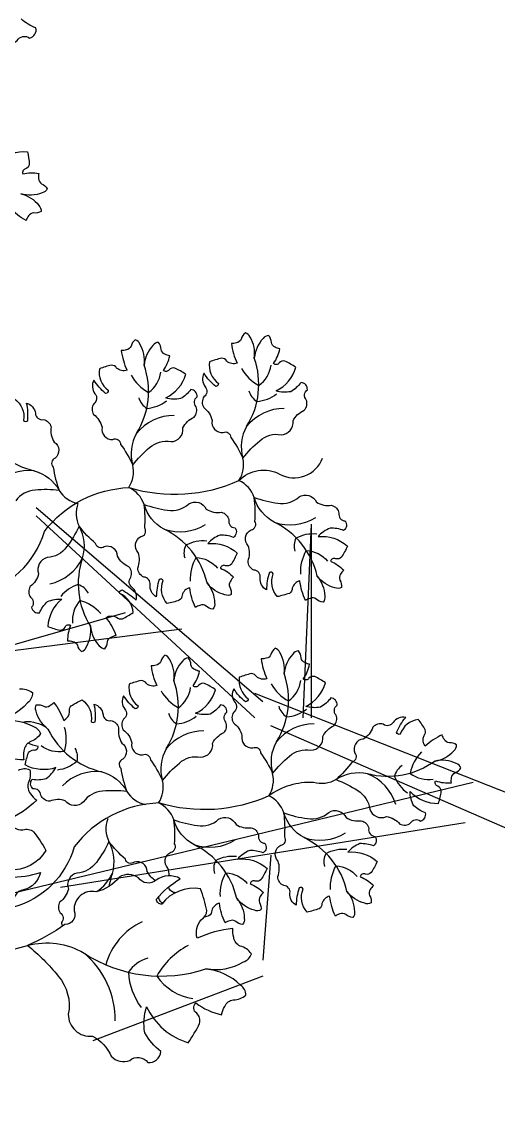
# Model space of a CAD drawing. Header units: millimetres. Extents: x 228.39 to 232.01, y 86.87 to 92.76.
# Drawn here: x 229.199 to 229.3698, y 90.395 to 90.7876 of the extents above; entities that cross this region are included whole.
import ezdxf

# ---------------------------------------------------------------- set-up
doc = ezdxf.new("R2010")
doc.units = ezdxf.units.MM
for name, color, linetype in [('62', 62, 'Continuous'), ('63', 63, 'Continuous'), ('CauleArvore', 253, 'Continuous')]:
    doc.layers.add(name, color=color, linetype=linetype)

msp = doc.modelspace()

# ---------------------------------------------------------------- linework, layer by layer
at = {"layer": '62'}
for points in [[(229.2777632070844, 90.66330036098468, 0.1413864367129372), (229.2839874989437, 90.65713979166526, 0.210122964771746), (229.2883778287808, 90.66447518420377, 0.210122964771746)], [(229.2382555434714, 90.66080739330411, 0.1413864367129372), (229.2444798353308, 90.65464682398469, 0.210122964771746), (229.2488701651679, 90.6619822165232, 0.210122964771746)], [(229.2409480236362, 90.65274990806162, 0.1876286218963192), (229.243813950093, 90.6489482145718, 0.1520058651265381), (229.2508834665875, 90.65164105535338)], [(229.2804556872491, 90.6552428757422, 0.1876286218963192), (229.2833216137059, 90.65144118225237, 0.1520058651265381), (229.2903911302004, 90.65413402303395)], [(229.184121492746, 90.64190899971018, 0.2279428046577942), (229.2034397924432, 90.62654778183823, -0.2043996860364329), (229.2124438446871, 90.61948517102958, 0.2049975904848279), (229.2191267512564, 90.61480034437572, 0.2049975904848279)], [(229.1146621452549, 90.56411425190855, -0.1841083703680773), (229.141727192048, 90.57539283360924, 0.09065442908466861), (229.1829777632752, 90.58260154131364, 0.2835782542006574), (229.2070890574897, 90.60475274134893, -0.2251438523393833), (229.2375227353537, 90.62052378976072, 0.1802530025354734), (229.2768933764757, 90.62304966037023, -0.3316125768266109), (229.2914513629071, 90.6253604518145, 0.4605227219911265), (229.3068847419574, 90.63111236235656, 0.4605227219911265)], [(229.2654240888902, 90.58629159693358, 0.2279428046577942), (229.2500404298299, 90.60559203090851, -0.2043996860364329), (229.2428485097629, 90.61449313836734, 0.2049975904848279), (229.2373857128628, 90.62055669268966, 0.2049975904848279)], [(229.3049317525031, 90.58878456461416, 0.2279428046577942), (229.2895480934428, 90.60808499858909, -0.2043996860364329), (229.2823561733758, 90.61698610604792, 0.2049975904848279), (229.2768933764757, 90.62304966037023, 0.2049975904848279)], [(229.2575357824371, 90.59519790978938, -0.1876286218963192), (229.2579386955914, 90.59994175515324, -0.1520058651265381), (229.2653569561725, 90.60142461215639)], [(229.29704344605, 90.59769087746994, -0.1876286218963192), (229.2974463592043, 90.6024347228338, -0.1520058651265381), (229.3048646197854, 90.60391757983696)], [(229.299052435715, 90.58943639514841, -0.1413864367129372), (229.3010430724501, 90.59796468858138, -0.210122964771746), (229.3086640443043, 90.59409121884867, -0.210122964771746)], [(229.2595447721021, 90.58694342746784, -0.1413864367129372), (229.2615354088372, 90.59547172090082, -0.210122964771746), (229.2691563806914, 90.59159825116811, -0.210122964771746)], [(229.2228709653447, 90.58262777788043, 0.1876286218963192), (229.2192258355365, 90.58569036445512, 0.1520058651265381), (229.2129397756778, 90.58148145647392)], [(229.2273009682385, 90.57537880607528, 0.1413864367129372), (229.2198541967585, 90.57998749547843, 0.210122964771746), (229.217219750828, 90.5718546808112, 0.210122964771746)], [(229.2884358110402, 90.55011392098262, 0.1413864367129372), (229.2946601028995, 90.5439533516632, 0.210122964771746), (229.2990504327366, 90.55128874420171, 0.210122964771746)], [(229.2489281474273, 90.54762095330206, 0.1413864367129372), (229.2551524392866, 90.54146038398262, 0.210122964771746), (229.2595427691237, 90.54879577652113, 0.210122964771746)], [(229.291128291205, 90.54205643574014, 0.1876286218963192), (229.2939942176617, 90.53825474225032, 0.1520058651265381), (229.3010637341563, 90.5409475830319)], [(229.251620627592, 90.53956346805957, 0.1876286218963192), (229.2544865540488, 90.53576177456975, 0.1520058651265381), (229.2615560705433, 90.53845461535133)], [(229.2142386735291, 90.53456583939536, -0.1413864367129372), (229.2142102439812, 90.52580835030024, -0.210122964771746), (229.205914966821, 90.52787507636022, -0.210122964771746)], [(229.2083628453152, 90.5338832767673, 0.2279428046577942), (229.2276811450124, 90.51852205889534, -0.2043996860364329), (229.2366851972563, 90.5114594480867, 0.2049975904848279), (229.2433681038256, 90.50677462143284, 0.2049975904848279)], [(229.2180467320167, 90.526971683193, -0.1876286218963192), (229.2187173705753, 90.52225822885781, -0.1520058651265381), (229.2118202305021, 90.5191503495563)], [(229.3423369177576, 90.52573684125014, 0.1413864367129372), (229.3382897722262, 90.51797056566028, 0.210122964771746), (229.3465946758761, 90.51594286865682, 0.210122964771746)], [(229.3472214243415, 90.52240024952022, -0.2279428046577928), (229.3229757121996, 90.5177840649012, 0.2043996860364349), (229.3117201927268, 90.51571846338064, -0.2049975904848281), (229.3036252887826, 90.5146785734227, 0.1730102318134612), (229.2875659804315, 90.50986322036817, 0.1730102318134612)], [(229.3354342679311, 90.52078447381193, 0.1876286218963192), (229.3326487473786, 90.51692347872023, 0.1520058651265381), (229.3373096322925, 90.51096482058591)], [(229.2875659804315, 90.50986322036817, -0.1802530025354734), (229.2481953393095, 90.50733734975867, 0.2251438523393833), (229.2177616614455, 90.49156630134688, -0.2626849896690132), (229.1960116226456, 90.46996620983239, -0.09065442908466861)], [(229.276096692846, 90.47310515693152, 0.2279428046577942), (229.2607130337857, 90.49240559090646, -0.2043996860364329), (229.2535211137187, 90.50130669836528, 0.2049975904848279), (229.2480583168186, 90.5073702526876, 0.2049975904848279)], [(229.3156043564589, 90.47559812461209, 0.2279428046577942), (229.3002206973987, 90.49489855858702, -0.2043996860364329), (229.2930287773316, 90.50379966604585, 0.2049975904848279), (229.2875659804315, 90.50986322036817, 0.2049975904848279)], [(229.3077160500058, 90.48450443746789, -0.1876286218963192), (229.3081189631601, 90.48924828283175, -0.1520058651265381), (229.3155372237412, 90.4907311398349)], [(229.2682083863929, 90.48201146978731, -0.1876286218963192), (229.2686112995472, 90.48675531515119, -0.1520058651265381), (229.2760295601283, 90.48823817215433)], [(229.3097250396708, 90.47624995514636, -0.1413864367129372), (229.311715676406, 90.48477824857933, -0.210122964771746), (229.3193366482601, 90.48090477884662, -0.210122964771746)], [(229.2702173760579, 90.47375698746578, -0.1413864367129372), (229.272208012793, 90.48228528089875, -0.210122964771746), (229.2798289846472, 90.47841181116605, -0.210122964771746)], [(229.2010856284138, 90.45621260106206, -0.2043996860364353), (229.2213331412452, 90.45345229145865, 0.2279428046577944), (229.2650414180809, 90.44778899906164, 0.2279428046577944)], [(229.2441422374294, 90.45160847101822, 0.1876286218963192), (229.2372667911906, 90.44660783853206, 0.152005865126538), (229.2418583835815, 90.43390314791422)]]:
    msp.add_lwpolyline(points, format="xyb", dxfattribs=at)
for centre, radius, start, end in [((229.2160071828155, 90.6550856578502), 0.02847603407112981, 327.9177198043949, 19.28079057527247), ((229.2555148464284, 90.65757862553077), 0.02847603407112981, 327.9177198043949, 19.28079057527247), ((229.2931331817238, 90.63158695722282), 0.01732334988201267, 90.01600102915525, 141.1485100938252), ((229.2536255181109, 90.62909398954226), 0.01732334988201267, 90.01600102915525, 141.1485100938252), ((229.2527767927004, 90.63269564356892), 0.01458122178595539, 150.1145442863885, 196.3230004717695), ((229.2922844563133, 90.63518861124949), 0.01458122178595539, 150.1145442863885, 196.3230004717695), ((229.2286905438355, 90.62620989988707), 0.01037134109124803, 326.9698917134428, 13.3098666635211), ((229.2681982074484, 90.62870286756765), 0.01037134109124803, 326.9698917134428, 13.3098666635211), ((229.201617067998, 90.60932059034538), 0.01732334988201267, 83.96028596669215, 135.0927950313616), ((229.2288678098134, 90.61123993790709), 0.01037134109124803, 159.9223847756044, 206.2623597256839), ((229.2951857966281, 90.62446531464003), 0.01732334988201267, 251.0077929045294, 302.1403019691994), ((229.2068481400152, 90.59952044997152), 0.01458122178595539, 343.0670373485492, 29.27549353393152), ((229.2556781330152, 90.62197234695947), 0.01732334988201267, 251.0077929045294, 302.1403019691994), ((229.2052137235518, 90.60284022848437), 0.01732334988201267, 282.9684940913189, 334.1010031559872), ((229.2477007597525, 90.58594177510231), 0.02847603407112981, 160.8702128665566, 212.2332836374351), ((229.2661874503842, 90.54439218552872), 0.02847603407112981, 327.9177198043949, 19.28079057527247), ((229.2266797867713, 90.54189921784814), 0.02847603407112981, 327.9177198043949, 19.28079057527247), ((229.3038057856796, 90.51840051722077), 0.01732334988201267, 90.01600102915525, 141.1485100938252), ((229.2642981220667, 90.51590754954019), 0.01732334988201267, 90.01600102915525, 141.1485100938252), ((229.2634493966562, 90.51950920356686), 0.01458122178595539, 150.1145442863885, 196.3230004717695), ((229.3029570602691, 90.52200217124744), 0.01458122178595539, 150.1145442863885, 196.3230004717695), ((229.2258584205672, 90.50129486740249), 0.01732334988201267, 83.96028596669215, 135.0927950313616), ((229.2788708114042, 90.51551642756559), 0.01037134109124803, 326.9698917134428, 13.3098666635211), ((229.2393631477913, 90.51302345988502), 0.01037134109124803, 326.9698917134428, 13.3098666635211), ((229.3165785754184, 90.50168514903284), 0.01732334988201267, 17.19637734170641, 68.32888640637555), ((229.2395404137692, 90.49805349790502), 0.01037134109124803, 159.9223847756044, 206.2623597256839), ((229.305858400584, 90.51127887463798), 0.01732334988201267, 251.0077929045294, 302.1403019691994), ((229.217520743971, 90.48633400996947), 0.01458122178595539, 343.0670373485492, 29.27549353393152), ((229.266350736971, 90.50878590695741), 0.01732334988201267, 251.0077929045294, 302.1403019691994), ((229.2158863275076, 90.48965378848231), 0.01732334988201267, 305.4219098812208, 334.1010031559872), ((229.2583733637083, 90.47275533510026), 0.02847603407112981, 160.8702128665566, 170.6487373789968), ((229.1768119271352, 90.5366004132326), 0.0839726915093955, 227.0304562442673, 286.802083588541), ((229.2526151981677, 90.44263722176119), 0.02444278009557714, 115.3011106397773, 164.1678200306807), ((229.2719467946109, 90.43131640015508), 0.02820473949898212, 118.217832121656, 150.4078539412019), ((229.2015177649713, 90.42969734555781), 0.03093455336073691, 359.0340486382897, 50.16655770295856), ((229.2630721958311, 90.45595467922776), 0.01896488302244585, 214.3839131457494, 261.8500201023926)]:
    msp.add_arc(centre, radius, start, end, dxfattribs=at)
at = {"layer": '63'}
for points in [[(229.1736528994699, 90.79545063728689, -0.2299676780149515), (229.1790549230147, 90.78712303394222, 0.453009155801419), (229.1865078809135, 90.78381487627753, -0.1775881189196565), (229.1925791240205, 90.78045595947624, 0.3028472262875298), (229.197350615688, 90.78094658949121, -0.4445358973400413), (229.2017681172773, 90.78180459977102, 0.4200628682774436), (229.2040369694419, 90.78548090381143, -0.1027662192553072), (229.1987565225162, 90.78868104896773, -0.1249756271620583)], [(229.1905488247917, 90.7375118199682, -0.2129696122085104), (229.2010396380133, 90.74101442471319, -0.03433418913963267), (229.201680338737, 90.73655316252348, -0.263361124047625), (229.200340848198, 90.73486627194222, 0.4961733732722903), (229.1993904676949, 90.73304430167887, -0.105188829234163), (229.2050974816883, 90.73326532445247, 0.1018354407082667), (229.205022353201, 90.73144784052873, 0.2548810045278109), (229.2060996436726, 90.72956404003737, -0.1744881383592944), (229.2081054702254, 90.72774247742386, -0.2361518438993939), (229.2063182095826, 90.7263126921249, -0.172045804718615), (229.1986537192175, 90.72594317447432, -0.1720458047186181), (229.2050897389266, 90.72176482478147, -0.2361518438993874), (229.2059140209488, 90.71962960915909, -0.174488138359288), (229.2032638380913, 90.71906572855409, 0.2548810045278096), (229.2013845678015, 90.7179805547297, 0.1018354407082642), (229.2005343709756, 90.71637243238983, -0.08115707204633878), (229.1946771169947, 90.7208989526832, 0.2683901017028241)], [(229.196407099966, 90.65233793514471, -0.2816703646801006), (229.199638391826, 90.64462497632199, 0.447648090788793), (229.2011061164622, 90.6445395452213, 0.08047336285184804), (229.2007234377976, 90.65083586917402, -0.299054732626132), (229.2038765681287, 90.64714482651888, 0.4445358973400594), (229.2067026389301, 90.64491465947088, -0.3028472262875131), (229.2094907720767, 90.6422781204697, 0.1775881189196616), (229.2106236390632, 90.63684418138702, -0.5077713489282268), (229.2109390490391, 90.63103292826023, 0.5541101838924969), (229.2102692055574, 90.62780602548648, 0.05360560279891149), (229.2124438446871, 90.61948517102958, 0.05303807838268959), (229.203752391594, 90.6196104666275, 0.2299676780149515), (229.1968285067418, 90.61572207962335, -0.453009155801419)], [(229.1981442261955, 90.54829311781533, -0.1744881383592944), (229.2027960300605, 90.54696236816274, -0.2361518438993939), (229.2010647720331, 90.54326001454362, -0.172045804718615), (229.1890848970813, 90.53660864279236, -0.1720458047186181), (229.2026934477655, 90.53500692549166, -0.2361518438993874), (229.2057013988113, 90.53223981378733, -0.174488138359288), (229.2019038664515, 90.52924166072046, 0.2548810045278096), (229.1997528293438, 90.52601833801005, 0.1018354407082642), (229.1996629513672, 90.52277130304682, -0.05521114289692754), (229.1907366924389, 90.5240987191501, 0.2683901017028241)], [(229.1993991524684, 90.53629064191384, -0.1823380578218932), (229.2011807660437, 90.53658488613756, -0.172045804718615), (229.2083628453152, 90.5338832767673, -0.1720458047186181), (229.2041127337376, 90.54027213483657, -0.2361518438993874), (229.2042032223308, 90.54255914126874, -0.174488138359288), (229.2068596220528, 90.54202531448765, 0.2548810045278096), (229.2090151941175, 90.54227585016442, 0.1018354407082642), (229.2104336212225, 90.54341469021045, -0.08115707204633878), (229.2140143326866, 90.53693585423682, 0.2683901017028241), (229.2161140435033, 90.54010184114549, -0.2633611240475965), (229.2166771663766, 90.54218095811352, -0.03433418913963283), (229.2206484525352, 90.54431221220185, -0.2816703646801006), (229.2238797443952, 90.53659925337911, 0.447648090788793), (229.2253474690314, 90.53651382227842, 0.08047336285184804)], [(229.2253474690314, 90.53651382227842, 0.08047336285184804), (229.2249647903668, 90.54281014623115, -0.299054732626132), (229.2281179206979, 90.539119103576, 0.4445358973400594), (229.2309439914993, 90.536888936528, -0.3028472262875131), (229.233732124646, 90.53425239752683, 0.1775881189196616), (229.2348649916324, 90.52881845844415, -0.5077713489282268), (229.2351804016083, 90.52300720531734, 0.5541101838924969), (229.2345105581266, 90.5197803025436, 0.05360560279891149), (229.2366851972563, 90.5114594480867, 0.05303807838268959), (229.2279937441633, 90.51158474368462, 0.2299676780149515), (229.221069859311, 90.50769635668048, -0.453009155801419), (229.2145606826198, 90.50812592796728, 0.1775881189196565), (229.2090112152065, 90.50800554112348, -0.3028472262875298), (229.2058143499796, 90.5101280578063, 0.4445358973400413), (229.2030048645267, 90.5123790826234, -0.4200628682774436), (229.2027655748282, 90.51582683514167, 0.1027662192553072), (229.2076959008664, 90.51612895492245, 0.1249756271620583), (229.2112128519654, 90.52004852580062, -0.2129696122085104), (229.2001933844296, 90.52099548793052, -0.03433418913963267), (229.2013752211753, 90.5253448119756, -0.263361124047625), (229.2032740368232, 90.52636183403665, 0.4961733732722903), (229.2048692674668, 90.52765722507203, -0.07000139340616839), (229.2012153257731, 90.52878520171039, 0.1018354407082667)], [(229.1977492659538, 90.51906613529438, -0.2361518438993757), (229.2018307847576, 90.51928033364175, -0.1744881383592802), (229.2013172399938, 90.51446925833456, 0.2548810045278265), (229.2021162790108, 90.51067738457826, 0.1018354407082649), (229.2043739683427, 90.50834197177026, -0.08115707204633917), (229.1934408100956, 90.50091224922977, 0.2683901017028146), (229.1994148436828, 90.49769788217806, -0.263361124047613), (229.2032042193344, 90.49703756138291, -0.034334189139631), (229.2076452914687, 90.49032551132363, -0.2816703646801013), (229.1944603479127, 90.4833147009084, 0.4476480907887236)], [(229.2518400401825, 90.48120304354983, 0.08789902130899625), (229.2514041045096, 90.48398137986571, -0.5077713489282268), (229.2523992718966, 90.48971546987447, 0.5541101838924969), (229.25377535996, 90.49271012735784, 0.05360560279891149), (229.2535211137187, 90.50130669836528, 0.05303807838268959), (229.2619633394988, 90.49923646172837, 0.2299676780149515), (229.2695826097686, 90.50147397273312, -0.453009155801419), (229.2758298831565, 90.49959634446718, 0.1775881189196565), (229.2812651351778, 90.49846979352327, -0.3028472262875298), (229.2839049127428, 90.49568472642264, 0.4445358973400413), (229.28613836272, 90.49286124941082, -0.4200628682774436), (229.285598774137, 90.48944758552163, 0.1027662192553072), (229.2807261760322, 90.49025825124411, 0.1249756271620583), (229.2764201646905, 90.48722670918977, -0.2129696122085104), (229.2869470006289, 90.4838339039823, -0.03433418913963267), (229.2848203633746, 90.47986014358041, -0.263361124047625), (229.2827419022673, 90.4792946047555, 0.4961733732722903), (229.2808969073447, 90.47838973323066, -0.105188829234163), (229.2856256932142, 90.4751870087674, 0.1018354407082667), (229.2844885024211, 90.47376725907019, 0.2548810045278109), (229.2842404721009, 90.47161139729081, -0.1744881383592944), (229.2847773857665, 90.46895561977178, -0.2361518438993939), (229.2824904860439, 90.46886247330039, -0.172045804718615), (229.276096692846, 90.47310515693152, -0.1720458047186181), (229.2788066473428, 90.46592622229772, -0.2361518438993874), (229.2782058444629, 90.46371768828037, -0.174488138359288), (229.2757366870918, 90.46483334610963, 0.2548810045278096), (229.2735798050298, 90.46507234155294, 0.1018354407082642), (229.2719422049208, 90.46428040848402, -0.08115707204633878), (229.2699047864116, 90.4713969902464, 0.2683901017028241), (229.2671488660715, 90.4687821935624, -0.2633611240475965), (229.2661340514846, 90.46688219722257, -0.01359188383691224), (229.2644320918394, 90.4663408684692, -0.2816703646801006)], [(229.2469767503065, 90.47944983284707, -0.140065914486193), (229.2440078273956, 90.48273659033367, 0.5077713489282268), (229.2392431695401, 90.48607847331722, -0.5541101838924969), (229.2361504180622, 90.48721710411661, -0.05360560279891149), (229.2302396303931, 90.49346436458566, -0.05303807838268959), (229.2257480767459, 90.48602238892798, -0.2299676780149515), (229.2187855184576, 90.48220368273033, 0.453009155801419), (229.2157066275431, 90.47645265295952, -0.1775881189196565), (229.2126687317435, 90.47180698070743, 0.3028472262875298), (229.2127787506508, 90.46797123825152, -0.4445358973400413), (229.2132027518938, 90.46439624955467, 0.132420092724567), (229.2137071777159, 90.46324202611426, -0.1027662192553072)], [(229.19454916527, 90.48069083074348, 0.08047336285184782), (229.2056823104097, 90.48240398508227, -0.2990547326261498), (229.1996361823236, 90.4761918112121, 0.4445358973400735), (229.1961340912678, 90.47080080822558, -0.302847226287535)], [(229.2540464851254, 90.47511603553342, 0.06645151050785239), (229.2534163979093, 90.47523737999043, -0.1966975875028096), (229.2515611842326, 90.47708677064868, 0.1775881189196616)], [(229.2494434014477, 90.47132919340459, 0.01988486331478412), (229.2491798236568, 90.47156176545798, -0.2768544380593153), (229.2481923994303, 90.47385195833009, 0.3028472262875131)]]:
    msp.add_lwpolyline(points, format="xyb", dxfattribs=at)
for points in [[(229.2685429873102, 90.65680516875189, -0.08047336285184804), (229.2643524483438, 90.66151998809616, 0.299054732626132), (229.2647419987027, 90.65668115793954, -0.4445358973400594), (229.2643274208299, 90.6531050642014, 0.3028472262875131), (229.26422751142, 90.64926904511152, -0.1775881189196616), (229.2672776403578, 90.64463139538071, 0.5077713489282268), (229.2711720075125, 90.6403065773705, -0.5541101838924969), (229.2739308515809, 90.63850369878138, -0.05360560279891149), (229.2782909664612, 90.63109052992665, -0.05303807838268959), (229.2843363054474, 90.63733640315604, -0.2299676780149515), (229.2919776466856, 90.63949733791252, 0.453009155801419), (229.2962672525665, 90.64441192783178, -0.1775881189196565), (229.300269148168, 90.64825847344544, 0.3028472262875298), (229.3010216836663, 90.65202128019997, -0.4445358973400413), (229.3014097795678, 90.65560034471572, 0.4200628682774436), (229.2991361072916, 90.65820316460336, -0.1027662192553072), (229.2954424302806, 90.65492350892902, -0.1249756271620583), (229.290183484049, 90.65519821865905, 0.2129696122085104), (229.297289740897, 90.66367327120516, 0.03433418913963267), (229.2933743736961, 90.66590559228985, 0.263361124047625), (229.2913137527705, 90.66527815612726, -0.4961733732722903), (229.2892701808555, 90.66506225668462, 0.105188829234163), (229.2915689792689, 90.67029048636988, -0.1018354407082667), (229.2898505998455, 90.67088719757301, -0.2548810045278109), (229.2884932015776, 90.67258033932544, 0.1744881383592944), (229.2875342658183, 90.67511448074305, 0.2361518438993939), (229.2855486026468, 90.6739761800905, 0.172045804718615), (229.2823937084237, 90.66698135355281, 0.1720458047186181), (229.2808671041801, 90.67450135590217, 0.2361518438993874), (229.2791830151169, 90.67605133352572, 0.174488138359288), (229.2776864155832, 90.6737926568444, -0.2548810045278096), (229.2759876014208, 90.67244236447134, -0.1018354407082642), (229.2741797191352, 90.67224123330915, 0.08115707204633878), (229.2762425057731, 90.66513196320253, -0.2683901017028241), (229.2725176702398, 90.66587886270652, 0.2633611240475965), (229.2706472923908, 90.66694728277348, 0.03433418913963283), (229.2663346231691, 90.6656379921538, 0.2816703646801006), (229.2695183292762, 90.6579052697154, -0.447648090788793)], [(229.2290353236972, 90.6543122010713, -0.08047336285184804), (229.2248447847309, 90.65902702041559, 0.299054732626132), (229.2252343350897, 90.65418819025898, -0.4445358973400594), (229.2248197572169, 90.65061209652082, 0.3028472262875131), (229.2247198478071, 90.64677607743094, -0.1775881189196616), (229.2277699767449, 90.64213842770015, 0.5077713489282268), (229.2316643438996, 90.63781360968993, -0.5541101838924969), (229.234423187968, 90.63601073110081, -0.05360560279891149), (229.2387833028482, 90.62859756224609, -0.05303807838268959), (229.2448286418345, 90.63484343547547, -0.2299676780149515), (229.2524699830727, 90.63700437023194, 0.453009155801419), (229.2567595889536, 90.64191896015122, -0.1775881189196565), (229.2607614845551, 90.64576550576487, 0.3028472262875298), (229.2615140200534, 90.6495283125194, -0.4445358973400413), (229.2619021159549, 90.65310737703514, 0.4200628682774436), (229.2596284436787, 90.6557101969228, -0.1027662192553072), (229.2559347666677, 90.65243054124845, -0.1249756271620583), (229.2506758204361, 90.65270525097847, 0.2129696122085104), (229.257782077284, 90.66118030352459, 0.03433418913963267), (229.2538667100832, 90.66341262460928, 0.263361124047625), (229.2518060891576, 90.66278518844669, -0.4961733732722903), (229.2497625172426, 90.66256928900405, 0.105188829234163), (229.252061315656, 90.6677975186893, -0.1018354407082667), (229.2503429362326, 90.66839422989244, -0.2548810045278109), (229.2489855379647, 90.67008737164487, 0.1744881383592944), (229.2480266022054, 90.67262151306248, 0.2361518438993939), (229.2460409390339, 90.67148321240992, 0.172045804718615), (229.2428860448108, 90.66448838587225, 0.1720458047186181), (229.2413594405672, 90.6720083882216, 0.2361518438993874), (229.239675351504, 90.67355836584515, 0.174488138359288), (229.2381787519703, 90.67129968916383, -0.2548810045278096), (229.2364799378078, 90.66994939679076, -0.1018354407082642), (229.2346720555223, 90.66974826562858, 0.08115707204633878), (229.2367348421602, 90.66263899552196, -0.2683901017028241), (229.2330100066268, 90.66338589502595, 0.2633611240475965), (229.2311396287779, 90.6644543150929, 0.03433418913963283), (229.2268269595562, 90.66314502447324, 0.2816703646801006), (229.2300106656633, 90.65541230203483, -0.447648090788793)], [(229.2877896627694, 90.59002793584943, 0.08047336285184804), (229.2867513272364, 90.58380603922551, -0.299054732626132), (229.2845057460232, 90.58810992023939, 0.4445358973400594), (229.2822514575664, 90.59091678767305, -0.3028472262875131), (229.2801252269477, 90.5941111839703, 0.1775881189196616), (229.2802391641667, 90.59966078754834, -0.5077713489282268), (229.2812343315537, 90.60539487755709, 0.5541101838924969), (229.2826104196172, 90.60838953504046, 0.05360560279891149), (229.2823561733758, 90.61698610604792, 0.05303807838268959), (229.2907983991559, 90.614915869411, 0.2299676780149515), (229.2984176694258, 90.61715338041576, -0.453009155801419), (229.3046649428136, 90.61527575214981, 0.1775881189196565), (229.3101001948349, 90.61414920120589, -0.3028472262875298), (229.3127399723999, 90.61136413410527, 0.4445358973400413), (229.3149734223771, 90.60854065709346, -0.4200628682774436), (229.3144338337941, 90.60512699320427, 0.1027662192553072), (229.3095612356894, 90.60593765892675, 0.1249756271620583), (229.3052552243476, 90.6029061168724, -0.2129696122085104), (229.315782060286, 90.59951331166494, -0.03433418913963267), (229.3136554230317, 90.59553955126304, -0.263361124047625), (229.3115769619244, 90.59497401243813, 0.4961733732722903), (229.3097319670018, 90.59406914091329, -0.105188829234163), (229.3144607528713, 90.59086641645004, 0.1018354407082667), (229.3133235620782, 90.5894466667528, 0.2548810045278109), (229.313075531758, 90.58729080497345, -0.1744881383592944), (229.3136124454236, 90.58463502745441, -0.2361518438993939), (229.311325545701, 90.58454188098302, -0.172045804718615), (229.3049317525031, 90.58878456461416, -0.1720458047186181), (229.3076417069999, 90.58160562998036, -0.2361518438993874), (229.30704090412, 90.579397095963, -0.174488138359288), (229.3045717467489, 90.58051275379226, 0.2548810045278096), (229.3024148646869, 90.58075174923557, 0.1018354407082642), (229.3007772645779, 90.57995981616665, -0.08115707204633878), (229.2987398460687, 90.58707639792904, 0.2683901017028241), (229.2959839257286, 90.58446160124502, -0.2633611240475965), (229.2949691111417, 90.5825616049052, -0.03433418913963283), (229.2906211635544, 90.58137471421045, -0.2816703646801006), (229.289200894195, 90.58961569812213, 0.447648090788793)], [(229.2482819991564, 90.58753496816887, 0.08047336285184804), (229.2472436636235, 90.58131307154493, -0.299054732626132), (229.2449980824103, 90.58561695255882, 0.4445358973400594), (229.2427437939535, 90.58842381999249, -0.3028472262875131), (229.2406175633348, 90.59161821628973, 0.1775881189196616), (229.2407315005537, 90.59716781986776, -0.5077713489282268), (229.2417266679408, 90.60290190987652, 0.5541101838924969), (229.2431027560042, 90.60589656735989, 0.05360560279891149), (229.2428485097629, 90.61449313836734, 0.05303807838268959), (229.251290735543, 90.61242290173044, 0.2299676780149515), (229.2589100058128, 90.61466041273519, -0.453009155801419), (229.2651572792007, 90.61278278446923, 0.1775881189196565), (229.270592531222, 90.61165623352532, -0.3028472262875298), (229.273232308787, 90.60887116642469, 0.4445358973400413), (229.2754657587642, 90.60604768941288, -0.4200628682774436), (229.2749261701812, 90.6026340255237, 0.1027662192553072), (229.2700535720764, 90.60344469124618, 0.1249756271620583), (229.2657475607347, 90.60041314919182, -0.2129696122085104), (229.2762743966731, 90.59702034398437, -0.03433418913963267), (229.2741477594188, 90.59304658358248, -0.263361124047625), (229.2720692983115, 90.59248104475756, 0.4961733732722903), (229.2702243033888, 90.59157617323271, -0.105188829234163), (229.2749530892584, 90.58837344876947, 0.1018354407082667), (229.2738158984652, 90.58695369907224, 0.2548810045278109), (229.2735678681451, 90.58479783729288, -0.1744881383592944), (229.2741047818106, 90.58214205977383, -0.2361518438993939), (229.2718178820881, 90.58204891330244, -0.172045804718615), (229.2654240888902, 90.58629159693358, -0.1720458047186181), (229.268134043387, 90.57911266229978, -0.2361518438993874), (229.2675332405071, 90.57690412828244, -0.174488138359288), (229.265064083136, 90.5780197861117, 0.2548810045278096), (229.262907201074, 90.578258781555, 0.1018354407082642), (229.261269600965, 90.57746684848607, -0.08115707204633878), (229.2592321824558, 90.58458343024847, 0.2683901017028241), (229.2564762621157, 90.58196863356446, -0.2633611240475965), (229.2554614475287, 90.58006863722463, -0.03433418913963283), (229.2511134999415, 90.57888174652989, -0.2816703646801006), (229.2496932305821, 90.58712273044155, 0.447648090788793)], [(229.2348307386678, 90.5837753846706, -0.08047336285184804), (229.2399714487117, 90.58011980831083, 0.299054732626132), (229.238507219701, 90.58474820546004, -0.4445358973400594), (229.2381096925078, 90.58832623471751, 0.3028472262875131), (229.2373472427301, 90.59208704509355, -0.1775881189196616), (229.2333352234398, 90.59592303033573, 0.5077713489282268), (229.2285705655842, 90.59926491331929, -0.5541101838924969), (229.2254778141064, 90.60040354411868, -0.05360560279891149), (229.2195670264373, 90.60665080458773, -0.05303807838268959), (229.2150754727901, 90.59920882893003, -0.2299676780149515), (229.2081129145018, 90.5953901227324, 0.453009155801419), (229.2050340235873, 90.58963909296158, -0.1775881189196565), (229.2019961277877, 90.5849934207095, 0.3028472262875298), (229.202106146695, 90.58115767825358, -0.4445358973400413), (229.202530147938, 90.57758268955672, 0.4200628682774436), (229.2053293735172, 90.5755557230686, -0.1027662192553072), (229.2081939574182, 90.57957984412523, -0.1249756271620583), (229.2133806706128, 90.58049088042486, 0.2129696122085104), (229.2083548479426, 90.57063864674224, 0.03433418913963267), (229.2126709528276, 90.56934072672749, 0.263361124047625), (229.2145385083552, 90.57041407247253, -0.4961733732722903), (229.2164816917692, 90.57108253111795, 0.105188829234163), (229.2154132548937, 90.56547206746241, -0.1018354407082667), (229.2172216609825, 90.5652757016801, -0.2548810045278109), (229.2189240279463, 90.56392989122836, 0.1744881383592944), (229.2204265750343, 90.56167516668565, 0.2361518438993939), (229.2221065732762, 90.56322957734999, 0.172045804718615), (229.2236133532203, 90.57075357695466, 0.1720458047186181), (229.2267866713812, 90.56376708944659, 0.2361518438993874), (229.2287753276528, 90.5626340259709, 0.174488138359288), (229.2297275813414, 90.56517068586679, -0.2548810045278096), (229.2310805126129, 90.56686739916785, -0.1018354407082642), (229.2327973134336, 90.5674686370948, 0.08115707204633878), (229.2291935181582, 90.57393466135821, -0.2683901017028241), (229.2329909922542, 90.57404166187268, 0.2633611240475965), (229.235053259634, 90.57341965866424, 0.03433418913963283), (229.2389627299454, 90.57566229096285, 0.2816703646801006), (229.2341267930739, 90.5824846582544, -0.447648090788793)], [(229.279215591266, 90.54361872874982, -0.08047336285184804), (229.2750250522996, 90.5483335480941, 0.299054732626132), (229.2754146026585, 90.54349471793749, -0.4445358973400594), (229.2750000247857, 90.53991862419933, 0.3028472262875131), (229.2749001153758, 90.53608260510946, -0.1775881189196616), (229.2779502443136, 90.53144495537866, 0.5077713489282268), (229.2818446114683, 90.52712013736844, -0.5541101838924969), (229.2846034555367, 90.52531725877932, -0.05360560279891149), (229.288963570417, 90.5179040899246, -0.05303807838268959), (229.2950089094032, 90.52414996315399, -0.2299676780149515), (229.3026502506414, 90.52631089791045, 0.453009155801419), (229.3069398565223, 90.53122548782973, -0.1775881189196565), (229.3109417521239, 90.53507203344338, 0.3028472262875298), (229.3116942876221, 90.53883484019791, -0.4445358973400413), (229.3120823835237, 90.54241390471365, 0.4200628682774436), (229.3098087112475, 90.54501672460131, -0.1027662192553072), (229.3061150342364, 90.54173706892696, -0.1249756271620583), (229.3008560880048, 90.54201177865698, 0.2129696122085104), (229.3079623448528, 90.5504868312031, 0.03433418913963267), (229.3040469776519, 90.55271915228779, 0.263361124047625), (229.3019863567263, 90.5520917161252, -0.4961733732722903), (229.2999427848113, 90.55187581668257, 0.105188829234163), (229.3022415832247, 90.55710404636783, -0.1018354407082667), (229.3005232038013, 90.55770075757096, -0.2548810045278109), (229.2991658055334, 90.55939389932338, 0.1744881383592944), (229.2982068697741, 90.561928040741, 0.2361518438993939), (229.2962212066026, 90.56078974008844, 0.172045804718615), (229.2930663123796, 90.55379491355076, 0.1720458047186181), (229.291539708136, 90.56131491590011, 0.2361518438993874), (229.2898556190727, 90.56286489352367, 0.174488138359288), (229.2883590195391, 90.56060621684234, -0.2548810045278096), (229.2866602053766, 90.55925592446927, -0.1018354407082642), (229.284852323091, 90.5590547933071, 0.08115707204633878), (229.286915109729, 90.55194552320047, -0.2683901017028241), (229.2831902741956, 90.55269242270447, 0.2633611240475965), (229.2813198963466, 90.55376084277141, 0.03433418913963283), (229.2770072271249, 90.55245155215175, 0.2816703646801006), (229.280190933232, 90.54471882971335, -0.447648090788793)], [(229.2397079276531, 90.54112576106925, -0.08047336285184804), (229.2355173886867, 90.54584058041354, 0.299054732626132), (229.2359069390455, 90.54100175025691, -0.4445358973400594), (229.2354923611728, 90.53742565651876, 0.3028472262875131), (229.2353924517629, 90.53358963742889, -0.1775881189196616), (229.2384425807007, 90.52895198769808, 0.5077713489282268), (229.2423369478554, 90.52462716968788, -0.5541101838924969), (229.2450957919238, 90.52282429109874, -0.05360560279891149), (229.2494559068041, 90.51541112224403, -0.05303807838268959), (229.2555012457903, 90.52165699547342, -0.2299676780149515), (229.2631425870285, 90.52381793022988, 0.453009155801419), (229.2674321929094, 90.52873252014916, -0.1775881189196565), (229.2714340885109, 90.53257906576282, 0.3028472262875298), (229.2721866240092, 90.53634187251734, -0.4445358973400413), (229.2725747199108, 90.53992093703309, 0.4200628682774436), (229.2703010476345, 90.54252375692073, -0.1027662192553072), (229.2666073706235, 90.53924410124638, -0.1249756271620583), (229.2613484243919, 90.53951881097642, 0.2129696122085104), (229.2684546812399, 90.54799386352252, 0.03433418913963267), (229.264539314039, 90.55022618460721, 0.263361124047625), (229.2624786931134, 90.54959874844462, -0.4961733732722903), (229.2604351211984, 90.54938284900199, 0.105188829234163), (229.2627339196118, 90.55461107868724, -0.1018354407082667), (229.2610155401884, 90.55520778989037, -0.2548810045278109), (229.2596581419205, 90.5569009316428, 0.1744881383592944), (229.2586992061612, 90.55943507306041, 0.2361518438993939), (229.2567135429897, 90.55829677240787, 0.172045804718615), (229.2535586487666, 90.55130194587018, 0.1720458047186181), (229.252032044523, 90.55882194821955, 0.2361518438993874), (229.2503479554598, 90.56037192584309, 0.174488138359288), (229.2488513559261, 90.55811324916178, -0.2548810045278096), (229.2471525417637, 90.5567629567887, -0.1018354407082642), (229.2453446594781, 90.55656182562652, 0.08115707204633878), (229.247407446116, 90.5494525555199, -0.2683901017028241), (229.2436826105827, 90.55019945502389, 0.2633611240475965), (229.2418122327337, 90.55126787509084, 0.03433418913963283), (229.237499563512, 90.54995858447118, 0.2816703646801006), (229.2406832696191, 90.54222586203278, -0.447648090788793)], [(229.3334080673237, 90.53262709558174, -0.08047336285184804), (229.336674704505, 90.53802331831652, 0.299054732626132), (229.3321668506725, 90.53622185208265, -0.4445358973400594), (229.3286278653541, 90.53556162170435, 0.3028472262875131), (229.3249334996995, 90.53452398652861, -0.1775881189196616), (229.3214037335058, 90.53024008268032, 0.5077713489282268), (229.3184222121553, 90.52524201537454, -0.5541101838924969), (229.3175146884671, 90.5220737362586, -0.05360560279891149), (229.3117201927268, 90.51571846338064, -0.05303807838268959), (229.319473049883, 90.51178778128067, -0.2299676780149515), (229.323794668719, 90.50512569860494, 0.453009155801419), (229.329757035038, 90.50247917247319, -0.1775881189196565), (229.3346140295236, 90.49979203903216, 0.3028472262875298), (229.3384312228575, 90.50018454304413, -0.4445358973400413), (229.341965224129, 90.50087095126798, 0.4200628682774436), (229.3437803058607, 90.50381199450031, -0.1027662192553072), (229.3395559483201, 90.50637211062535, -0.1249756271620583), (229.3382650083705, 90.51147754449026, 0.2129696122085104), (229.3484609527601, 90.5071917400087, 0.03433418913963267), (229.3494371422537, 90.51159178680564, 0.263361124047625), (229.3482290345885, 90.51337512934325, -0.4961733732722903), (229.3474191366555, 90.51526374367106, 0.105188829234163), (229.3530931015985, 90.51461183753368, -0.1018354407082667), (229.3531556109226, 90.51642979921839, -0.2548810045278109), (229.3543722545316, 90.51822675146597, 0.1744881383592944), (229.3565100702473, 90.5198914359648, 0.2361518438993939), (229.3548360341627, 90.52145226580616, 0.172045804718615), (229.3472214243415, 90.52240024952022, 0.1720458047186181), (229.3539549514071, 90.52608000074932, 0.2361518438993874), (229.3549383207246, 90.5281467787712, 0.174488138359288), (229.3523383602879, 90.52890942957124, -0.2548810045278096), (229.3505465213458, 90.53013359143026, -0.1018354407082642), (229.34982035093, 90.53180139496482, 0.08115707204633878), (229.3436376070766, 90.52773070846182, -0.2683901017028241), (229.3432509345224, 90.53150996010146, 0.2633611240475965), (229.3437192074408, 90.53361247174496, 0.03433418913963283), (229.341194458003, 90.53734596849986, 0.2816703646801006), (229.3347471786669, 90.53202022253822, -0.447648090788793)], [(229.2984622667252, 90.47684149584738, 0.08047336285184804), (229.2974239311922, 90.47061959922344, -0.299054732626132), (229.295178349979, 90.47492348023734, 0.4445358973400594), (229.2929240615222, 90.477730347671, -0.3028472262875131), (229.2907978309035, 90.48092474396825, 0.1775881189196616), (229.2909117681225, 90.48647434754628, -0.5077713489282268), (229.2919069355095, 90.49220843755504, 0.5541101838924969), (229.293283023573, 90.4952030950384, 0.05360560279891149), (229.2930287773316, 90.50379966604585, 0.05303807838268959), (229.3014710031117, 90.50172942940895, 0.2299676780149515), (229.3090902733816, 90.5039669404137, -0.453009155801419), (229.3153375467695, 90.50208931214775, 0.1775881189196565), (229.3207727987907, 90.50096276120384, -0.3028472262875298), (229.3234125763557, 90.4981776941032, 0.4445358973400413), (229.3256460263329, 90.49535421709139, -0.4200628682774436), (229.32510643775, 90.49194055320221, 0.1027662192553072), (229.3202338396452, 90.4927512189247, 0.1249756271620583), (229.3159278283034, 90.48971967687034, -0.2129696122085104), (229.3264546642418, 90.48632687166288, -0.03433418913963267), (229.3243280269876, 90.48235311126099, -0.263361124047625), (229.3222495658802, 90.48178757243608, 0.4961733732722903), (229.3204045709576, 90.48088270091122, -0.105188829234163), (229.3251333568271, 90.47767997644799, 0.1018354407082667), (229.323996166034, 90.47626022675075, 0.2548810045278109), (229.3237481357138, 90.4741043649714, -0.1744881383592944), (229.3242850493794, 90.47144858745234, -0.2361518438993939), (229.3219981496568, 90.47135544098096, -0.172045804718615), (229.3156043564589, 90.47559812461209, -0.1720458047186181), (229.3183143109557, 90.46841918997829, -0.2361518438993874), (229.3177135080758, 90.46621065596095, -0.174488138359288), (229.3152443507047, 90.46732631379021, 0.2548810045278096), (229.3130874686427, 90.4675653092335, 0.1018354407082642), (229.3114498685337, 90.46677337616458, -0.08115707204633878), (229.3094124500246, 90.47388995792699, 0.2683901017028241), (229.3066565296844, 90.47127516124297, -0.2633611240475965), (229.3056417150975, 90.46937516490314, -0.03433418913963283), (229.3012937675102, 90.4681882742084, -0.2816703646801006), (229.2998734981508, 90.47642925812006, 0.447648090788793)], [(229.2813336879394, 90.45324397289076, 0.1744881383592826), (229.2773467289056, 90.45598520099122, -0.2548810045278165), (229.2749878347849, 90.45905967467979, -0.1018354407082663), (229.274684050663, 90.46229371693529, 0.08115707204633889), (229.2619276631806, 90.45882827256541, -0.268390101702822), (229.2633752061251, 90.46545593069388, 0.2633611240476109), (229.2653400573638, 90.46876270419548, 0.034334189139633), (229.2631343607026, 90.47650283597335, 0.2816703646800977), (229.2492305259171, 90.4710551229201, -0.4476480907887908), (229.2472961964195, 90.47283021518808, -0.0804733628518486), (229.2558425216828, 90.48016793574561, 0.2990547326261485), (229.2471911012453, 90.47962049310958, -0.4445358973400563), (229.2408188445484, 90.48047013983181, 0.3028472262875256), (229.2339728739246, 90.48076591549979, -0.1775881189196615), (229.225599230832, 90.47546198076324, 0.5077713489282397), (229.2177582978778, 90.46864112571146, -0.5541101838924329), (229.2144549167837, 90.46377051473496, -0.0536056027989116), (229.2010856284138, 90.45621260106206, -0.05303807838268965), (229.2120523323481, 90.4452277981893, -0.229967678014949), (229.2156767327096, 90.43151841963007, 0.4530091558014059), (229.2243202241618, 90.42370913476145, -0.1775881189196614), (229.2310655784152, 90.41644622774508, 0.3028472262875249), (229.2377608598617, 90.41498745998449, -0.4445358973400437), (229.2441392311571, 90.41418500463834, 0.420062868277418), (229.2488560215506, 90.41816488435413, -0.1027662192553043), (229.243113389802, 90.42486013354568, -0.1249756271620578), (229.2437648083471, 90.43424132299212, 0.2129696122085104), (229.258679138183, 90.42129408344562, 0.03433418913963278), (229.2627846608873, 90.42821646894664, 0.2633611240475967), (229.2617274640952, 90.43191480996991, -0.4961733732722993), (229.2614045246355, 90.43557011670333, 0.1051888292341508), (229.2706689287587, 90.4313057248942, -0.1018354407082692), (229.2717869148948, 90.43435554802062, -0.2548810045278139), (229.2748514782262, 90.43672730296625, 0.1744881383592873), (229.2794054121322, 90.4383618854254, 0.2361518438993992), (229.2774337973908, 90.44194202676196, 0.1720458047186156), (229.2650414180809, 90.44778899906164, 0.1720458047186174), (229.278514739702, 90.45028454600141, 0.2361518438993921)]]:
    msp.add_lwpolyline(points, format="xyb", close=True, dxfattribs=at)
at = {"layer": 'CauleArvore'}
for p, q in [((229.28543417686, 90.54368155290695), (229.2041773383955, 90.61324162628785)), ((229.2825332651184, 90.53788534112994), (229.2041773383955, 90.61034352039928)), ((229.2999455420243, 90.53788534112994), (229.3028464537661, 90.60744472300371)), ((229.3028464537661, 90.53788534112994), (229.3028464537661, 90.60744472300371)), ((229.2360996191749, 90.57556348370883), (229.175155969358, 90.55817346536367)), ((229.2564141691137, 90.56976658042481), (229.1664505115507, 90.55817346536367)), ((229.477252701585, 90.46988723011799), (229.2825332651184, 90.54658035030252)), ((229.482060322243, 90.4505116884332), (229.2883364498928, 90.53498654373436)), ((229.3608878305497, 90.51469841950063), (229.192568246264, 90.47412147952605)), ((229.3579869188081, 90.50020650704391), (229.2128827962031, 90.47702027692162)), ((229.2883364498928, 90.48861339198277), (229.28543417686, 90.45093524940376)), ((229.28543417686, 90.44513834611973), (229.2244918883346, 90.42195211599744))]:
    msp.add_line(p, q, dxfattribs=at)
msp.add_arc((221.2453710095009, 88.41704000965392), 8.483988325253492, 349.8580055760983, 17.38017539513438, dxfattribs=at)

doc.saveas('drawing.dxf')
